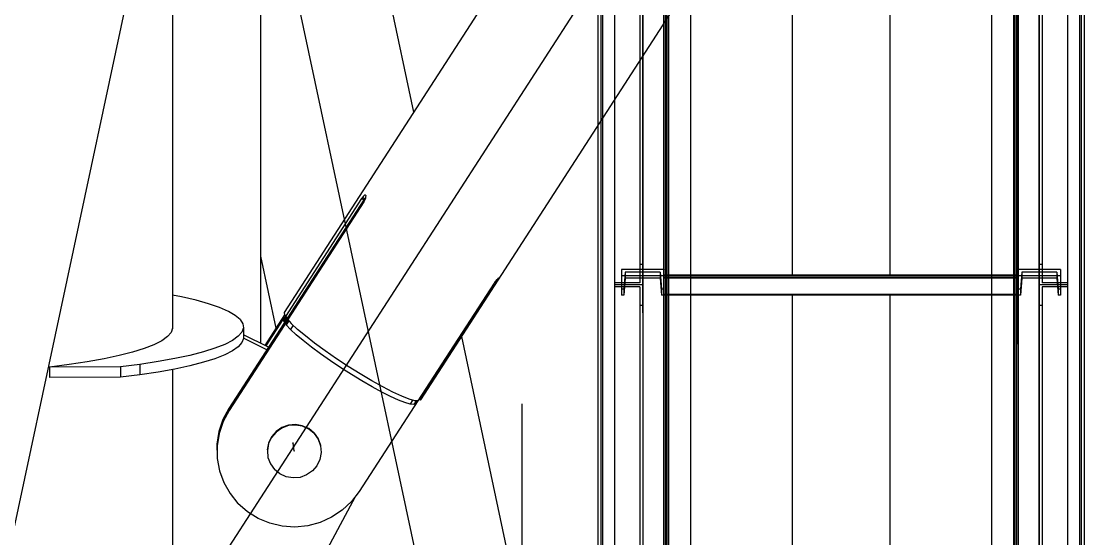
# Model space of a CAD drawing. Header units: millimetres. Extents: x 150209.93 to 150215.05, y 136675.65 to 136679.93.
# Drawn here: x 150211.303 to 150211.3633, y 136676.6757 to 136676.7049 of the extents above; entities that cross this region are included whole.
import ezdxf

# ---------------------------------------------------------------- set-up
doc = ezdxf.new("R2010")
doc.units = ezdxf.units.MM
doc.header["$LTSCALE"] = 0.25
for name, pattern in [('CENTER', [50.8, 31.75, -6.35, 6.35, -6.35]), ('XKITLINE00', [0]), ('XKITLINE02', [4, 2, -2]), ('XKITLINE03', [6, 3, -1, 1, -1])]:
    doc.linetypes.add(name, pattern=pattern)

# ---------------------------------------------------------------- blocks, each defined once
blk = doc.blocks.new('çatıı')
at = {"color": 8, "linetype": 'CENTER'}
for p, q in [((12015, 4763.35), (12015, 6431.43)), ((12015, 5080.27), (11840, 5900.27)), ((11840, 5080.27), (12370, 5900.27)), ((11840, 5080.27), (11927.5, 5490.27)), ((11927.5, 4670.27), (11927.5, 5490.27)), ((11950.6, 5250.01), (11950.27, 5252.29))]:
    blk.add_line(p, q, dxfattribs=at)
at = {"color": 8, "linetype": 'XKITLINE00'}
for p, q in [((12223.93, 5716.37), (11947.78, 5289.11)), ((12262.38, 5691.7), (11986.23, 5264.45)), ((11916.2, 5629.8), (11916.2, 5284.49)), ((11956.39, 5476.46), (11984.31, 5345.63)), ((11941.09, 5413.7), (11941.09, 5280.41)), ((12091.2, 5394), (12091.2, 5299.69)), ((12118.8, 5394), (12118.8, 5299.69)), ((11970.46, 5322.22), (11970.27, 5322.09)), ((11970.62, 5322.28), (11970.46, 5322.22)), ((11970.73, 5322.26), (11970.62, 5322.28)), ((11970.73, 5322.26), (11970.79, 5322.16)), ((11970.24, 5320.92), (11932.15, 5262)), ((11969.63, 5321.31), (11948.12, 5288.02)), ((11970.28, 5320.61), (11948.77, 5287.32)), ((11970.3, 5320.39), (11948.78, 5287.1)), ((11969.85, 5321.62), (11969.63, 5321.31)), ((11970.49, 5320.78), (11969.63, 5321.31)), ((11970.07, 5321.88), (11969.85, 5321.62)), ((11970.65, 5321.12), (11969.85, 5321.62)), ((11970.27, 5322.09), (11970.07, 5321.88)), ((11970.24, 5320.92), (11970.28, 5320.61)), ((11970.5, 5320.75), (11970.24, 5320.92)), ((11970.38, 5320.52), (11970.28, 5320.61)), ((11970.49, 5320.72), (11970.3, 5320.39)), ((11970.49, 5320.78), (11970.48, 5320.77)), ((11970.64, 5321.07), (11970.49, 5320.72)), ((11970.56, 5320.89), (11970.49, 5320.78)), ((11970.74, 5321.42), (11970.64, 5321.07)), ((11970.78, 5321.73), (11970.74, 5321.42)), ((11970.81, 5321.98), (11970.78, 5321.79)), ((11970.78, 5321.79), (11970.78, 5321.73)), ((11970.79, 5322.16), (11970.81, 5321.98)), ((11941.09, 5305.04), (11945.43, 5284.68)), ((12007.76, 5298.3), (12007.53, 5298.04)), ((12007.78, 5297.94), (12007.56, 5298.08)), ((12007.92, 5298.46), (12007.76, 5298.3)), ((12007.95, 5298.23), (12007.78, 5297.94)), ((12008.1, 5298.48), (12007.95, 5298.23)), ((12008.11, 5298.7), (12007.97, 5298.52)), ((12008.2, 5298.67), (12008.1, 5298.48)), ((12008.21, 5298.8), (12008.11, 5298.7)), ((12008.25, 5298.79), (12008.2, 5298.67)), ((12008.25, 5298.83), (12008.21, 5298.8)), ((12008.25, 5298.83), (12008.25, 5298.79)), ((12007.08, 5297.43), (11985.56, 5264.14)), ((12007.58, 5297.63), (11986.06, 5264.34)), ((12007.3, 5297.75), (12007.08, 5297.43)), ((12007.53, 5298.04), (12007.3, 5297.75)), ((12007.58, 5297.63), (12007.33, 5297.78)), ((12007.78, 5297.94), (12007.58, 5297.63)), ((11918.81, 5293.53), (11916.2, 5294.03)), ((11922.88, 5292.58), (11918.81, 5293.53)), ((11926.45, 5291.57), (11922.88, 5292.58)), ((12091.2, 5294.01), (12091.2, 5199.72)), ((12118.8, 5294.01), (12118.8, 5199.72)), ((11929.51, 5290.51), (11926.45, 5291.57)), ((11932.01, 5289.41), (11929.51, 5290.51)), ((11933.95, 5288.28), (11932.01, 5289.41)), ((11947.78, 5289.11), (11947.87, 5288.42)), ((11948.79, 5287.09), (11932.23, 5261.47)), ((11935.31, 5287.12), (11933.95, 5288.28)), ((11935.31, 5287.12), (11936.08, 5285.94)), ((11947.86, 5288.44), (11942.28, 5279.81)), ((11947.42, 5287.11), (11942.6, 5279.66)), ((11947.38, 5287.55), (11947.36, 5287.29)), ((11947.36, 5287.29), (11947.46, 5286.95)), ((11947.9, 5288.36), (11947.38, 5287.55)), ((11948.14, 5288.01), (11947.46, 5286.95)), ((11947.46, 5286.95), (11947.67, 5286.55)), ((11948.48, 5287.8), (11947.67, 5286.55)), ((11947.91, 5286.4), (11947.67, 5286.55)), ((11947.87, 5288.42), (11948.12, 5288.02)), ((11948.72, 5287.65), (11948.12, 5288.02)), ((11949.1, 5286.74), (11948.37, 5285.6)), ((11948.72, 5287.65), (11948.48, 5287.8)), ((11948.87, 5287.22), (11948.77, 5287.32)), ((11948.77, 5287.32), (11948.8, 5287.11)), ((11948.78, 5287.1), (11949.77, 5286.01)), ((11951.52, 5284.36), (11949.77, 5286.01)), ((11915.83, 5283.48), (11914.8, 5282.31)), ((11916.26, 5284.66), (11915.83, 5283.48)), ((11916.21, 5284.98), (11916.26, 5284.66)), ((11935.82, 5283.57), (11934.79, 5282.4)), ((11936.25, 5284.75), (11935.82, 5283.57)), ((11936.08, 5285.94), (11936.25, 5284.75)), ((11936.25, 5284.75), (11936.25, 5281.8)), ((11948.37, 5285.6), (11949.56, 5284.34)), ((11950.31, 5285.5), (11949.56, 5284.34)), ((11951.17, 5282.85), (11949.56, 5284.34)), ((11953.75, 5282.48), (11951.52, 5284.36)), ((11911, 5280.03), (11908.25, 5278.95)), ((11913.19, 5281.16), (11911, 5280.03)), ((11914.8, 5282.31), (11913.19, 5281.16)), ((11930.99, 5280.12), (11928.24, 5279.04)), ((11933.18, 5281.24), (11930.99, 5280.12)), ((11934.79, 5282.4), (11933.18, 5281.24)), ((11935.82, 5280.61), (11934.79, 5279.44)), ((11936.25, 5281.8), (11935.82, 5280.61)), ((11943.33, 5279.29), (11936.25, 5282.82)), ((11942.85, 5278.55), (11936.25, 5281.85)), ((11953.15, 5281.17), (11951.17, 5282.85)), ((11955.47, 5279.35), (11953.15, 5281.17)), ((11956.38, 5280.43), (11953.75, 5282.48)), ((11959.33, 5278.27), (11956.38, 5280.43)), ((11997.81, 5282.36), (12023.06, 5164.02)), ((11904.97, 5277.91), (11901.17, 5276.93)), ((11908.25, 5278.95), (11904.97, 5277.91)), ((11921.17, 5277.02), (11916.89, 5276.1)), ((11924.96, 5278), (11921.17, 5277.02)), ((11928.24, 5279.04), (11924.96, 5278)), ((11930.99, 5277.17), (11928.24, 5276.08)), ((11933.18, 5278.29), (11930.99, 5277.17)), ((11934.79, 5279.44), (11933.18, 5278.29)), ((11958.05, 5277.44), (11955.47, 5279.35)), ((11960.84, 5275.48), (11958.05, 5277.44)), ((11962.51, 5276.06), (11959.33, 5278.27)), ((11887.04, 5274.39), (11881.54, 5273.7)), ((11892.17, 5275.16), (11887.04, 5274.39)), ((11896.9, 5276.01), (11892.17, 5275.16)), ((11901.17, 5276.93), (11896.9, 5276.01)), ((11907.04, 5274.48), (11901.53, 5273.79)), ((11912.17, 5275.25), (11907.04, 5274.48)), ((11907.04, 5274.48), (11907.04, 5271.52)), ((11916.89, 5276.1), (11912.17, 5275.25)), ((11921.17, 5274.07), (11916.89, 5273.15)), ((11924.96, 5275.05), (11921.17, 5274.07)), ((11928.24, 5276.08), (11924.96, 5275.05)), ((11963.77, 5273.52), (11960.84, 5275.48)), ((11965.83, 5273.87), (11962.51, 5276.06)), ((11901.53, 5273.79), (11881.54, 5273.7)), ((11881.54, 5273.7), (11881.54, 5270.75)), ((11901.53, 5273.79), (11901.53, 5270.84)), ((11907.04, 5271.52), (11901.53, 5270.84)), ((11912.17, 5272.3), (11907.04, 5271.52)), ((11916.89, 5273.15), (11912.17, 5272.3)), ((11916.2, 5273.02), (11916.2, 5178.17)), ((11916.22, 5273.03), (11916.22, 5183.33)), ((11966.76, 5271.61), (11963.77, 5273.52)), ((11969.19, 5271.78), (11965.83, 5273.87)), ((11969.73, 5269.8), (11966.76, 5271.61)), ((11972.48, 5269.83), (11969.19, 5271.78)), ((11901.53, 5270.84), (11881.54, 5270.75)), ((11972.61, 5268.13), (11969.73, 5269.8)), ((11975.6, 5268.1), (11972.48, 5269.83)), ((11975.33, 5266.65), (11972.61, 5268.13)), ((11978.47, 5266.63), (11975.6, 5268.1)), ((11977.83, 5265.4), (11975.33, 5266.65)), ((11980.03, 5264.4), (11977.83, 5265.4)), ((11980.98, 5265.46), (11978.47, 5266.63)), ((11983.07, 5264.65), (11980.98, 5265.46)), ((11932.15, 5262), (11930.48, 5258.86)), ((11932.15, 5262), (11932.23, 5261.47)), ((11985.52, 5264.14), (11968.97, 5238.54)), ((11981.88, 5263.68), (11980.03, 5264.4)), ((11983.33, 5263.25), (11981.88, 5263.68)), ((11984.67, 5264.2), (11983.07, 5264.65)), ((11984.05, 5264.37), (11983.33, 5263.25)), ((11984.36, 5263.14), (11983.33, 5263.25)), ((11985.02, 5264.17), (11984.36, 5263.14)), ((11985.56, 5264.14), (11984.67, 5264.2)), ((11986.06, 5264.34), (11985.8, 5264.5)), ((11986.23, 5264.45), (11986.06, 5264.34)), ((11932.23, 5261.47), (11930.55, 5258.33)), ((11930.48, 5258.86), (11929.34, 5255.49)), ((11930.55, 5258.33), (11929.42, 5254.96)), ((11930.48, 5258.86), (11930.55, 5258.33)), ((11947.1, 5256.63), (11945.47, 5255.51)), ((11947.12, 5256.49), (11945.49, 5255.36)), ((11948.96, 5257.31), (11947.1, 5256.63)), ((11948.98, 5257.17), (11947.12, 5256.49)), ((11950.94, 5257.48), (11948.96, 5257.31)), ((11950.96, 5257.34), (11948.98, 5257.17)), ((11952.89, 5257.15), (11950.94, 5257.48)), ((11952.91, 5257.01), (11950.96, 5257.34)), ((11954.69, 5256.33), (11952.89, 5257.15)), ((11954.71, 5256.19), (11952.91, 5257.01)), ((11954.69, 5256.33), (11954.71, 5256.19)), ((11956.21, 5255.08), (11954.69, 5256.33)), ((11956.23, 5254.94), (11954.71, 5256.19)), ((11929.34, 5255.49), (11928.79, 5251.98)), ((11929.42, 5254.96), (11928.86, 5251.46)), ((11944.2, 5254), (11943.36, 5252.23)), ((11944.22, 5253.86), (11943.38, 5252.09)), ((11945.47, 5255.51), (11944.2, 5254)), ((11944.2, 5254), (11944.22, 5253.86)), ((11945.49, 5255.36), (11944.22, 5253.86)), ((11956.21, 5255.08), (11957.34, 5253.49)), ((11956.23, 5254.94), (11957.36, 5253.35)), ((11957.34, 5253.49), (11958.02, 5251.65)), ((11957.36, 5253.35), (11958.04, 5251.51)), ((11928.79, 5251.98), (11928.83, 5248.44)), ((11928.86, 5251.46), (11928.9, 5247.91)), ((11943.36, 5252.23), (11943.01, 5250.31)), ((11943.38, 5252.09), (11943.03, 5250.17)), ((11943.03, 5250.17), (11943.2, 5248.22)), ((11958.02, 5251.65), (11958.04, 5251.51)), ((11958.04, 5251.51), (11958.21, 5249.57)), ((11928.83, 5248.44), (11928.9, 5247.91)), ((11928.9, 5247.91), (11929.53, 5244.43)), ((11943.2, 5248.22), (11943.88, 5246.39)), ((11957.86, 5247.64), (11957.02, 5245.87)), ((11958.21, 5249.57), (11957.86, 5247.64)), ((11929.53, 5244.43), (11930.74, 5241.09)), ((11943.88, 5246.39), (11945.01, 5244.79)), ((11946.53, 5243.54), (11945.01, 5244.79)), ((11955.75, 5244.37), (11954.12, 5243.24)), ((11957.02, 5245.87), (11955.75, 5244.37)), ((11930.74, 5241.09), (11932.48, 5238)), ((11948.33, 5242.72), (11946.53, 5243.54)), ((11950.28, 5242.39), (11948.33, 5242.72)), ((11952.26, 5242.57), (11950.28, 5242.39)), ((11954.12, 5243.24), (11952.26, 5242.57)), ((11932.48, 5238), (11934.72, 5235.23)), ((11968.97, 5238.54), (11966.79, 5235.71)), ((11937.4, 5232.87), (11934.72, 5235.23)), ((11967.83, 5237.05), (11936.22, 5178.49)), ((11966.79, 5235.71), (11964.17, 5233.27)), ((11940.43, 5230.98), (11937.4, 5232.87)), ((11964.17, 5233.27), (11961.17, 5231.29)), ((11943.74, 5229.6), (11940.43, 5230.98)), ((11947.24, 5228.79), (11943.74, 5229.6)), ((11950.83, 5228.55), (11947.24, 5228.79)), ((11954.41, 5228.89), (11950.83, 5228.55)), ((11957.89, 5229.81), (11954.41, 5228.89)), ((11961.17, 5231.29), (11957.89, 5229.81))]:
    blk.add_line(p, q, dxfattribs=at)
at = {"color": 1, "linetype": 'XKITLINE03'}
for p, q in [((12049, 4289.12), (12049, 5553.53)), ((12160.98, 4289.11), (12160.98, 5553.53)), ((12054.98, 5549.66), (12055.01, 4280.28)), ((12154.98, 4280.28), (12154.98, 5549.66)), ((12049, 5395.23), (12049, 5296.94)), ((12160.98, 5296.94), (12160.98, 5395.23)), ((12055, 5299.51), (12055, 5301.21)), ((12154.98, 5301.21), (12154.98, 5299.51)), ((12055, 5299.69), (12154.98, 5299.69)), ((12049, 5296.94), (12049, 5201.07)), ((12160.98, 5201.07), (12160.98, 5296.94))]:
    blk.add_line(p, q, dxfattribs=at)
at = {"color": 116, "linetype": 'XKITLINE02', "true_color": 0x136734}
for p, q in [((12037.15, 5550.14), (12037.15, 4298.1)), ((12037.68, 5550.18), (12037.68, 4297.66)), ((12054.92, 5550.18), (12054.92, 4280.33)), ((12054.98, 5549.66), (12055.01, 4280.28)), ((12054.99, 5549.97), (12055.02, 4280.58)), ((12055.45, 5550.14), (12055.45, 4279.7)), ((12055.83, 5549.68), (12055.86, 4280.3)), ((12055.84, 5549.94), (12055.87, 4280.56)), ((12062.48, 5549.67), (12062.51, 4280.29)), ((12062.48, 5549.66), (12062.51, 4280.28)), ((12062.49, 5549.95), (12062.52, 4280.57)), ((12147.48, 5549.96), (12147.48, 4280.57)), ((12147.48, 5549.67), (12147.48, 4280.28)), ((12153.68, 5550.19), (12153.68, 4278.85)), ((12154.13, 5549.94), (12154.13, 4280.56)), ((12154.13, 5549.68), (12154.13, 4280.3)), ((12154.53, 5550.14), (12154.53, 4279.7)), ((12154.98, 5549.96), (12154.98, 4280.58)), ((12154.98, 5549.66), (12154.98, 4280.28)), ((12155.06, 5550.18), (12155.06, 4280.34)), ((12172.3, 5550.18), (12172.3, 4297.68)), ((12172.83, 5550.14), (12172.83, 4298.1)), ((12036.3, 5426.07), (12036.3, 5341.91)), ((12048.2, 5400.97), (12048.2, 5369.47)), ((12049, 5400.97), (12049, 5296.94)), ((12160.98, 5400.97), (12160.98, 5301.21)), ((12161.78, 5400.97), (12161.78, 5297.52)), ((12041, 5395.8), (12041, 5358.33)), ((12168.98, 5395.8), (12168.98, 5296.94)), ((12049, 5370.71), (12049, 5296.94)), ((12048.2, 5369.47), (12048.2, 5297.52)), ((12041, 5358.33), (12041, 5296.94)), ((12043, 5301.21), (12043, 5299.51)), ((12043, 5301.21), (12043, 5295.71)), ((12055, 5301.21), (12043, 5301.21)), ((12049, 5302.69), (12048.2, 5302.69)), ((12055, 5301.21), (12055, 5299.51)), ((12055, 5301.21), (12055, 5295.71)), ((12154.98, 5301.21), (12154.98, 5294.01)), ((12166.98, 5301.21), (12154.98, 5301.21)), ((12160.98, 5302.69), (12160.98, 5296.94)), ((12161.78, 5302.69), (12160.98, 5302.69)), ((12161.78, 5302.69), (12161.78, 5297.52)), ((12166.98, 5301.21), (12166.98, 5294.01)), ((12043, 5299.51), (12043, 5294.01)), ((12055, 5299.51), (12043, 5299.51)), ((12044.07, 5300.51), (12043.68, 5295.71)), ((12044.07, 5298.81), (12043.68, 5294.01)), ((12044.07, 5300.51), (12044.07, 5298.81)), ((12053.94, 5300.51), (12044.07, 5300.51)), ((12053.94, 5298.81), (12044.07, 5298.81)), ((12053.94, 5300.51), (12053.94, 5298.81)), ((12053.94, 5300.51), (12054.32, 5295.71)), ((12053.94, 5298.81), (12054.32, 5294.01)), ((12055, 5299.69), (12055, 5294.01)), ((12062.49, 5299.69), (12055, 5299.69)), ((12154.98, 5299.51), (12055, 5299.51)), ((12055, 5299.51), (12055, 5294.01)), ((12154.98, 5298.98), (12055, 5298.98)), ((12154.98, 5298.83), (12055, 5298.83)), ((12154.98, 5299.69), (12147.48, 5299.69)), ((12154.98, 5299.69), (12154.98, 5294.01)), ((12166.98, 5299.51), (12154.98, 5299.51)), ((12156.05, 5300.51), (12155.66, 5295.71)), ((12156.05, 5298.81), (12155.66, 5294.01)), ((12165.92, 5300.51), (12156.05, 5300.51)), ((12156.05, 5300.51), (12156.05, 5298.81)), ((12165.92, 5298.81), (12156.05, 5298.81)), ((12165.92, 5300.51), (12166.3, 5295.71)), ((12165.92, 5300.51), (12165.92, 5298.81)), ((12165.92, 5298.81), (12166.3, 5294.01)), ((12048.2, 5297.52), (12041, 5297.52)), ((12041, 5296.94), (12041, 5296.36)), ((12049, 5296.94), (12041, 5296.94)), ((12041, 5296.94), (12041, 5200.48)), ((12049, 5296.94), (12041, 5296.94)), ((12048.2, 5296.36), (12041, 5296.36)), ((12043, 5295.71), (12043, 5294.01)), ((12043.68, 5295.71), (12043, 5295.71)), ((12043.68, 5295.71), (12043.68, 5294.01)), ((12048.2, 5296.36), (12048.2, 5291.06)), ((12048.2, 5296.36), (12048.2, 5195.18)), ((12049, 5296.94), (12049, 5291.06)), ((12049, 5296.94), (12049, 5195.18)), ((12054.32, 5295.71), (12054.32, 5294.01)), ((12055, 5295.71), (12054.32, 5295.71)), ((12055, 5295.71), (12055, 5294.01)), ((12155.66, 5295.71), (12154.98, 5295.71)), ((12155.66, 5295.71), (12155.66, 5294.01)), ((12168.98, 5296.94), (12160.98, 5296.94)), ((12160.98, 5296.94), (12160.98, 5195.18)), ((12168.98, 5296.94), (12160.98, 5296.94)), ((12168.98, 5297.52), (12161.78, 5297.52)), ((12161.78, 5296.36), (12161.78, 5195.18)), ((12168.98, 5296.36), (12161.78, 5296.36)), ((12166.98, 5295.71), (12166.3, 5295.71)), ((12166.3, 5295.71), (12166.3, 5294.01)), ((12168.98, 5297.52), (12168.98, 5296.94)), ((12168.98, 5296.94), (12168.98, 5200.48)), ((12043.68, 5294.01), (12043, 5294.01)), ((12055, 5294.01), (12054.32, 5294.01)), ((12062.49, 5294.19), (12055, 5294.19)), ((12062.49, 5294.18), (12055, 5294.18)), ((12062.49, 5294.02), (12055, 5294.02)), ((12062.49, 5294.01), (12055, 5294.01)), ((12154.98, 5294.19), (12147.48, 5294.19)), ((12154.98, 5294.18), (12147.48, 5294.18)), ((12154.98, 5294.02), (12147.48, 5294.02)), ((12154.98, 5294.01), (12147.48, 5294.01)), ((12155.66, 5294.01), (12154.98, 5294.01)), ((12166.98, 5294.01), (12166.3, 5294.01)), ((12049, 5291.06), (12048.2, 5291.06)), ((12161.78, 5291.06), (12160.98, 5291.06))]:
    blk.add_line(p, q, dxfattribs=at)
at = {"color": 7, "linetype": 'XKITLINE00'}
for p, q in [((12173.68, 5550.19), (12173.68, 5103.12)), ((12153.68, 5523.52), (12153.68, 5103.12)), ((12147.48, 5513.93), (12147.48, 5103.12)), ((12062.49, 5382.43), (12062.5, 5103.12)), ((12056.3, 5372.86), (12056.3, 5103.12)), ((12036.3, 5341.91), (12036.3, 5103.12)), ((12147.48, 5299.69), (12062.49, 5299.69)), ((12147.48, 5294.19), (12062.49, 5294.19)), ((12147.48, 5294.18), (12062.49, 5294.18)), ((12147.48, 5294.02), (12062.49, 5294.02)), ((12147.48, 5294.01), (12062.49, 5294.01))]:
    blk.add_line(p, q, dxfattribs=at)
at = {"color": 1, "linetype": 'XKITLINE00'}
for centre in [(12055, 5301.21), (12154.98, 5301.21), (12055, 5299.69), (12055, 5299.51), (12154.98, 5299.69), (12154.98, 5299.51), (12049, 5296.94), (12049, 5296.94), (12160.98, 5296.94), (12160.98, 5296.94)]:
    blk.add_circle(centre, 0.05, dxfattribs=at)
at = {"color": 8, "linetype": 'XKITLINE00'}
for centre in [(11950.27, 5252.29), (11950.6, 5250.01)]:
    blk.add_circle(centre, 0.05, dxfattribs=at)

msp = doc.modelspace()

# ---------------------------------------------------------------- block references
at = {"xscale": 0.0002000170049888334, "yscale": 0.0002000170049888334, "zscale": 0.0002000170049888334}
msp.add_blockref('çatıı', (150208.928067, 136675.630592), dxfattribs=at)

doc.saveas('drawing.dxf')
